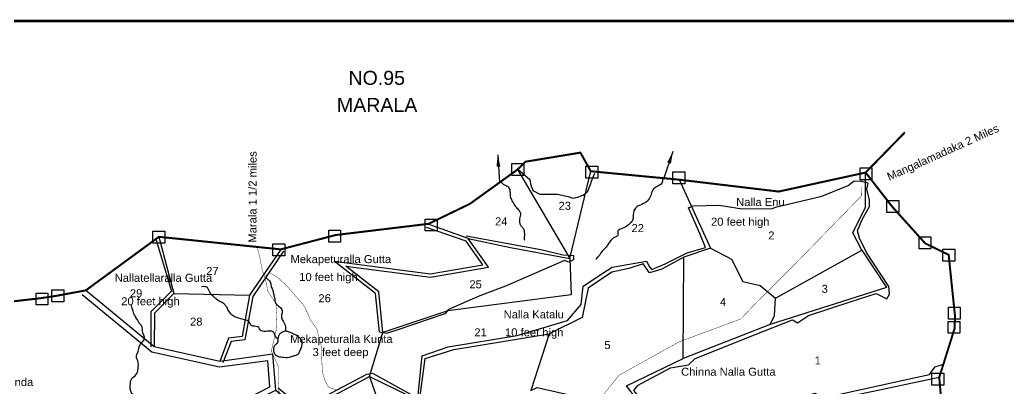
# Model space of a CAD drawing. Header units: feet. Extents: x 814082 to 825211, y 1573861 to 1581762.
# Drawn here: x 815332 to 817803, y 1580842 to 1581762 of the extents above; entities that cross this region are included whole.
import ezdxf
from ezdxf.enums import TextEntityAlignment as Align

# ---------------------------------------------------------------- set-up
doc = ezdxf.new("R2010")
doc.units = ezdxf.units.FT
doc.header["$LTSCALE"] = 15
doc.header["$MEASUREMENT"] = 0
doc.linetypes.add('HIDDEN2', pattern=[0.1875, 0.125, -0.0625])
for name, color, linetype in [('HILL', 223, 'Continuous'), ('PAPER SIZE', 10, 'Continuous'), ('PLOT', 7, 'Continuous'), ('PLOT NO', 7, 'Continuous'), ('ROADS', 6, 'HIDDEN2'), ('TANKS-STREAM', 4, 'Continuous'), ('TEXT', 1, 'Continuous'), ('VILLAGE STONES', 240, 'Continuous')]:
    doc.layers.add(name, color=color, linetype=linetype)
doc.layers.add('VILLAGE BOUNDRY', color=5, linetype='HIDDEN2', lineweight=100)
doc.styles.get("Standard").update_dxf_attribs({"font": 'arial.ttf'})
doc.linetypes.add('DOTS', pattern='A,1e-06,-3,["●",Standard,S=3,R=0,X=-1.25,Y=-1.25],-3', length=6.000001)
doc.dimstyles.get("Standard").update_dxf_attribs({"dimtxt": 0.18, "dimasz": 0.18, "dimexe": 0.18, "dimexo": 0.0625, "dimgap": 0.09, "dimtad": 0, "dimtih": 1, "dimtoh": 1, "dimdec": 4, "dimzin": 0, "dimdsep": 46, "dimtxsty": 'Standard', "dimcen": 0.09, "dimadec": 0, "dimazin": 0, "dimtfac": 1, "dimtdec": 4, "dimtofl": 0, "dimtmove": 0, "dimatfit": 3, "dimfxl": 1, "dimtolj": 1, "dimtzin": 0, "dimarcsym": 0})

msp = doc.modelspace()

# ---------------------------------------------------------------- linework, layer by layer
at = {"layer": 'HILL', "lineweight": -2}
for points in [[(816577.6, 1581389.3), (816606.9, 1581363.5), (816608.7, 1581352.5), (816615.1, 1581335.3), (816632.2, 1581326.6), (816676.2, 1581326.8), (816702.7, 1581320.9), (816714.9, 1581316.6), (816726.3, 1581318.7), (816740.5, 1581323.6), (816751.9, 1581333.7), (816758.5, 1581350.4), (816761.7, 1581358.8), (816769.6, 1581378.8)], [(816327.7, 1580817.1), (816338.4, 1580922.5), (816402.9, 1580944.9), (816575.5, 1580973.2), (816701.2, 1581010.9), (816735.4, 1581050.9), (816740.5, 1581096.6), (816789.6, 1581128.9), (816813.1, 1581144.3), (816870.2, 1581154), (816884.7, 1581156.4), (816898.5, 1581158.8), (816906, 1581144.7), (816912.1, 1581138.4), (816945.2, 1581152.7), (817000.3, 1581179.9), (817046.3, 1581192.9), (817032.2, 1581228.3), (817003.8, 1581292.4), (817015.4, 1581297.5), (817080.8, 1581298.9), (817138.3, 1581289.9), (817213.7, 1581290.6), (817221.3, 1581294.4), (817337.1, 1581321.7), (817403.2, 1581348.4), (817417.6, 1581359.7), (817433.9, 1581358.8), (817433.9, 1581358.8), (817433.9, 1581358.8)], [(816876.6, 1580848.7), (816959, 1580893), (817003.8, 1580899.9), (817020.7, 1580916.3), (817189.5, 1580983.2), (817263.8, 1581012.6), (817276.1, 1581005.3), (817303.5, 1581023.2), (817410.5, 1581058.3), (817472.5, 1581078.7), (817499.7, 1581064.7), (817505.8, 1581076.6), (817504.6, 1581095.6), (817448.9, 1581180.5), (817431.2, 1581216.2), (817425.9, 1581235.2), (817437.6, 1581263), (817455.9, 1581295.4), (817455.9, 1581311.5), (817449.8, 1581339.3), (817452.5, 1581353.6), (817433.9, 1581358.8)], [(816231.4, 1580982.2), (816231.4, 1580982.2), (816221.9, 1581078.1), (816118.2, 1581159.3), (816358.4, 1581127.3), (816489.9, 1581150.3), (816447.9, 1581208.7), (816373.4, 1581235.1), (816349.2, 1581243.6)], [(815671.7, 1581217.8), (815711.6, 1581084.4), (815711.6, 1581084.4)], [(816448.3, 1581222.3), (816635.1, 1581188.5), (816690.9, 1581175.4), (816716.8, 1581173.3), (816716, 1581162.1), (816705.1, 1581156.7), (816694.3, 1581160.7), (816546.5, 1581097.1), (816482, 1581072.8), (816404.3, 1581038.4), (816395.1, 1581027.6), (816277.2, 1580988), (816248.7, 1580978.5), (816231.4, 1580982.2)], [(815991.7, 1581183.8), (815914.6, 1581070.7), (815895.2, 1580963), (815860.4, 1580958.8), (815840.1, 1580905.4)], [(814918.6, 1580592.6), (815034.9, 1580628.3), (815154.9, 1580645.5), (815258.1, 1580688.9), (815314.4, 1580669.6), (815460.1, 1580706.9), (815491.2, 1580726.4), (815541.8, 1580729.2), (815584.7, 1580758.7), (815643.9, 1580764.1), (815671.4, 1580784.7), (815766.1, 1580797.6), (815893.4, 1580813.3), (815925, 1580829), (815957.8, 1580845.2), (815952.5, 1580910.7), (815831.5, 1580894.1), (815662.1, 1580931.8), (815488.3, 1581075.3)], [(816876.6, 1580848.7), (816866.1, 1580836), (816914.1, 1580779.7), (816933.1, 1580734.9), (816945.2, 1580716.7), (816958, 1580711.8), (816973.3, 1580708.9), (817261.3, 1580797.1), (817283.2, 1580803.8), (817299.3, 1580822.4), (817319.8, 1580829.2), (817340.4, 1580818), (817424, 1580836.2), (817571.6, 1580868.3), (817605.9, 1580875.9), (817611.9, 1580884.3), (817620, 1580895.7), (817640.8, 1580901.6)], [(815977.9, 1580843.2), (816001.6, 1580823.4), (816047, 1580822.9), (816048.6, 1580796.6), (816125.8, 1580837.8), (816199.9, 1580877), (816215.2, 1580879.2)], [(816215.5, 1580879), (816316.5, 1580823.3)]]:
    msp.add_lwpolyline(points, dxfattribs=at)
at = {"layer": 'PAPER SIZE', "color": 5, "const_width": 6.52}
msp.add_lwpolyline([(814085.3, 1581758.7), (825207.7, 1581758.7), (825207.7, 1573863.9), (814085.3, 1573863.9)], close=True, dxfattribs=at)
at = {"layer": 'PLOT', "lineweight": -2}
for points in [[(816576.2, 1581387.8), (816707.3, 1581165.9), (816759.6, 1581383.7)], [(817058.6, 1581191.8), (817111.2, 1581164.4), (817139.8, 1581108.6), (817182.8, 1581098.7), (817221.4, 1581066.6), (817437, 1581186.6), (817414.5, 1581230.2), (817446, 1581294.1), (817446.6, 1581380.5)], [(816980.3, 1581362.7), (817058.6, 1581191.8), (816992.2, 1581168.8)], [(815972.6, 1580836.8), (815998.6, 1580815.2), (816039.2, 1580814.8), (816041.1, 1580783.3), (816129.7, 1580830.5), (816206.9, 1580871.3), (816239.7, 1580981.4), (816229.8, 1581082.4), (816147.1, 1581147.1), (816358.6, 1581119), (816504.3, 1581144.4), (816453.1, 1581215.6), (816376.1, 1581242.9), (816351.9, 1581251.4)], [(815680.2, 1581220), (815717.7, 1581078.3), (815906.5, 1581074)], [(816453.1, 1581215.6), (816559.3, 1581193.4), (816707.3, 1581165.9), (816710.7, 1581075.1), (816402.4, 1581034.8), (816239.7, 1580981.4)], [(815984.7, 1581188.6), (815906.5, 1581074), (815887.9, 1580970.8), (815854.2, 1580966.7), (815832.1, 1580908.5)], [(817437, 1581186.6), (817499.1, 1581093), (817207.8, 1581001.2), (817218.4, 1581023.9), (817221.4, 1581066.6)], [(816206.9, 1580871.3), (816331.7, 1580810.6), (816345.7, 1580915.9), (816417.4, 1580938.8), (816655.7, 1580977.3), (816610.1, 1580836), (816625.4, 1580843.7), (816753.8, 1580814.6), (816900.6, 1580781.3), (816848.8, 1580847.7), (816990.3, 1580916.4), (816992.2, 1581168.8), (816937.1, 1581139.6), (816906.2, 1581129.8), (816890.6, 1581152.8), (816855.1, 1581140.6), (816812.4, 1581131.8), (816773.7, 1581105.8), (816753, 1581091.9), (816738, 1581018.1), (816655.7, 1580977.3)], [(814922.7, 1580579), (815038, 1580614.4), (815158.7, 1580631.8), (815258.6, 1580673.8), (815313.8, 1580654.9), (815465.8, 1580693.8), (815495.6, 1580712.5), (815546.5, 1580715.3), (815589.6, 1580744.9), (815649.2, 1580750.4), (815677, 1580771.2), (815768, 1580783.6), (815897.6, 1580799.6), (815931.3, 1580816.3), (815972.6, 1580836.8), (815965.3, 1580926.7), (815832.1, 1580908.5), (815668.5, 1580944.9), (815497.3, 1581086.2)], [(815711.6, 1581084.4), (815660.2, 1581033), (815659.9, 1580944.9)], [(815717.7, 1581078.3), (815668.8, 1581029.4), (815668.5, 1580944.9)], [(817207.8, 1581001.2), (816990.3, 1580916.4)], [(816206.9, 1580871.3), (816239.2, 1580776.7), (816267.3, 1580638.2)], [(816900.6, 1580781.3), (816945.9, 1580692), (817312.2, 1580801.7), (817630.6, 1580869.2)]]:
    msp.add_lwpolyline(points, dxfattribs=at)
at = {"layer": 'ROADS', "linetype": 'DOTS', "lineweight": -2, "ltscale": 0.15, "const_width": 1}
for points in [[(817436.2, 1581344.7), (817435.7, 1581321.7), (817342.4, 1581226.1), (817253.6, 1581135), (817174.2, 1581056.3), (817134.4, 1581014.8), (816980.4, 1580957.7), (816830.1, 1580874.3), (816777.8, 1580809.1)], [(815925.5, 1581194.7), (815932.2, 1581169.2), (815938.2, 1581138.5), (815949.1, 1581102.9), (815951.7, 1581085.3), (815972.7, 1581052.6), (815975, 1581025.1), (815973.3, 1580987.3), (815961.1, 1580934.7), (815978.3, 1580897.3), (815978.3, 1580857.2), (815980.6, 1580830.2), (815972.5, 1580792.9), (815959.4, 1580745.6), (815960.6, 1580691.8), (815974.6, 1580609.3), (815980.2, 1580536.5), (815994.8, 1580507.3), (816001.4, 1580505.8), (816009.9, 1580473.3), (816009.9, 1580452.1), (816010, 1580403.4)], [(815955.9, 1581131.3), (815979.4, 1581116.5), (816000.7, 1581096.6), (816017.1, 1581077.6), (816044.7, 1581045.3), (816059.4, 1581011.3), (816074.9, 1580990), (816087.4, 1580941.7), (816087, 1580917.5), (816088.7, 1580883.3), (816095.9, 1580859), (816104.7, 1580843.6), (816125.3, 1580837.5)]]:
    msp.add_lwpolyline(points, dxfattribs=at)
at = {"layer": 'TANKS-STREAM', "lineweight": -2}
for points in [[(816534.5, 1581357.8), (816541.7, 1581350.8), (816551.2, 1581346.3), (816554.6, 1581342.5), (816556.9, 1581337.9), (816557.7, 1581328), (816558.8, 1581318.5), (816564.2, 1581307.4), (816573.3, 1581293.7), (816580.6, 1581285.3), (816584, 1581278.1), (816581.7, 1581264.5), (816584, 1581249.3), (816585.9, 1581246.6), (816591.3, 1581239.8), (816593.5, 1581222.6), (816593.5, 1581211.6)], [(816938.8, 1581366.8), (816938.2, 1581356.5), (816935.3, 1581351.5), (816923.7, 1581344.9), (816914.7, 1581337.7), (816911.7, 1581329.5), (816906.4, 1581316.8), (816895.3, 1581304.9), (816878.4, 1581297.3), (816869.4, 1581288.8), (816865.6, 1581269.8), (816865.1, 1581264), (816861.7, 1581257.9), (816835.7, 1581239.8), (816826.9, 1581234), (816827.1, 1581222.9), (816820.2, 1581219.5), (816816.4, 1581217.3), (816803.7, 1581203), (816798.1, 1581194.4), (816784.8, 1581180.3), (816780.7, 1581173.4), (816775.6, 1581168.2), (816772.5, 1581162.8)], [(815948.7, 1581124.7), (815948.3, 1581118.3), (815954.4, 1581112.2), (815959.7, 1581102.8), (815960.4, 1581096.3), (815963.4, 1581090.7), (815964.6, 1581086.5), (815969.5, 1581064.9), (815973.7, 1581051.3), (815979.4, 1581047.2), (815987.3, 1581038.8), (815987.3, 1581027.5), (815986.2, 1581019.2), (815990.7, 1581009), (815996.4, 1580996.2), (815996.7, 1580984.2)], [(815977.1, 1580966.1), (815977.6, 1580960.2), (815977.5, 1580958.4), (815975.1, 1580953.9), (815971.2, 1580950.5), (815967.2, 1580944.5), (815966.7, 1580941), (815966.5, 1580934.3), (815970.1, 1580927.2), (815973.8, 1580923.3), (815988.7, 1580919.8), (816004.5, 1580919.2), (816014.1, 1580922.3), (816022.8, 1580924.5), (816029.5, 1580928.4), (816032.2, 1580934.1), (816038.3, 1580958.1), (816023.3, 1580974.2), (816010.6, 1580979.8), (816001.3, 1580983.4), (815998.1, 1580984.1), (815986.5, 1580980.6), (815980.7, 1580975.6), (815978.8, 1580971.5), (815977.1, 1580966.1), (815969.3, 1580976.9), (815968.4, 1580979.4), (815965.7, 1580982.4), (815951.1, 1580984.4), (815935.7, 1580985.6), (815927.4, 1580995.2), (815911.3, 1580998.4), (815906.6, 1581006.3), (815898.2, 1581011.6), (815879.5, 1581016.6), (815859.5, 1581028), (815855.8, 1581033.5), (815849.6, 1581044.1), (815844.7, 1581050.8), (815837.3, 1581056), (815828.2, 1581060.9), (815823.9, 1581064), (815819.8, 1581067.9), (815808.2, 1581079.7), (815801.2, 1581093.1), (815786.2, 1581095.3)], [(815703.8, 1580650.3), (815690.5, 1580658.7), (815683.6, 1580676.8), (815682, 1580693.4), (815683.3, 1580700.3), (815684.6, 1580705), (815685.2, 1580710.2), (815686.4, 1580712.3), (815679.2, 1580732.1), (815677.1, 1580742.1), (815675, 1580747.3), (815670.4, 1580755), (815663.1, 1580760.8), (815659.6, 1580765.1), (815657.5, 1580770.5), (815648, 1580791.8), (815639.1, 1580798.2), (815633.5, 1580806), (815632.4, 1580810.5), (815617, 1580825.2), (815609.7, 1580834.8), (815609, 1580854.1), (815610.4, 1580863), (815622.8, 1580875.4), (815628, 1580890.2), (815627.3, 1580910.2), (815624.2, 1580924.3), (815626, 1580927.6), (815633.9, 1580952), (815644.4, 1580964.8), (815639, 1580985.4), (815638.7, 1580993.3), (815631.1, 1581004.7), (815626.6, 1581012.3), (815620.8, 1581021.6), (815611.9, 1581048.6)]]:
    msp.add_spline(points, degree=3, dxfattribs=at)
at = {"layer": 'VILLAGE BOUNDRY', "lineweight": -2, "ltscale": 25, "const_width": 5}
for points in [[(817446.6, 1581380.5), (817544.5, 1581480.7)], [(815264.6, 1581053), (815385.6, 1581066.8), (815427.7, 1581073.3), (815497.3, 1581086.2), (815680.2, 1581220), (815984.7, 1581188.6), (816122.3, 1581224.5), (816354, 1581252.4), (816457.6, 1581302.4), (816576.2, 1581387.8), (816596.6, 1581407.6), (816733.7, 1581430.2), (816759.6, 1581383.7), (816980.3, 1581362.7), (817229.2, 1581333), (817446.6, 1581380.5), (817512.8, 1581295.4), (817595.5, 1581203.6), (817654.1, 1581175), (817670, 1581021.1), (817668.8, 1580990.7), (817630.6, 1580869.2), (817638.3, 1580779.6)]]:
    msp.add_lwpolyline(points, dxfattribs=at)
at = {"layer": 'VILLAGE STONES', "lineweight": -2}
for points in [[(816562.6, 1581402.8), (816592.2, 1581402.8), (816592.2, 1581372.9), (816562.6, 1581372.9)], [(816747.2, 1581396.2), (816776.8, 1581396.2), (816776.8, 1581366.4), (816747.2, 1581366.4)], [(816965, 1581382.4), (816994.5, 1581382.4), (816994.5, 1581352.6), (816965, 1581352.6)], [(817432.5, 1581392), (817462.1, 1581392), (817462.1, 1581362.2), (817432.5, 1581362.2)], [(817499.7, 1581310.3), (817529.3, 1581310.3), (817529.3, 1581280.5), (817499.7, 1581280.5)], [(816345.8, 1581264.4), (816375.4, 1581264.4), (816375.4, 1581234.6), (816345.8, 1581234.6)], [(815665, 1581234.2), (815694.6, 1581234.2), (815694.6, 1581204.4), (815665, 1581204.4)], [(816104.5, 1581236.3), (816134.1, 1581236.3), (816134.1, 1581206.4), (816104.5, 1581206.4)], [(817580.1, 1581220.2), (817609.7, 1581220.2), (817609.7, 1581190.3), (817580.1, 1581190.3)], [(815965.1, 1581202.5), (815994.6, 1581202.5), (815994.6, 1581172.7), (815965.1, 1581172.7)], [(817639.6, 1581189.3), (817669.1, 1581189.3), (817669.1, 1581159.5), (817639.6, 1581159.5)], [(815373.4, 1581079.6), (815402.9, 1581079.6), (815402.9, 1581049.8), (815373.4, 1581049.8)], [(815412.9, 1581087.6), (815442.4, 1581087.6), (815442.4, 1581057.8), (815412.9, 1581057.8)], [(817653.5, 1581044.4), (817683, 1581044.4), (817683, 1581014.5), (817653.5, 1581014.5)], [(817652.7, 1581008.9), (817682.2, 1581008.9), (817682.2, 1580979), (817652.7, 1580979)], [(817612.4, 1580879.5), (817642, 1580879.5), (817642, 1580849.6), (817612.4, 1580849.6)]]:
    msp.add_lwpolyline(points, close=True, dxfattribs=at)

# ---------------------------------------------------------------- texts
at = {"layer": 'PLOT NO', "lineweight": -2}
for s, rotation, p in [('Mangalamadaka 2 Miles ', 24.1989, (817505.6, 1581359.7)), ('Marala 1 1/2 miles ', 89.8838, (815923.9, 1581205.4))]:
    msp.add_text(s, height=20, rotation=rotation, dxfattribs=at).set_placement(p)
for s, p in [('23', (816694.5, 1581297.5)), ('24', (816535.8, 1581258.5)), ('22', (816876.9, 1581241.8)), ('2', (817210.9, 1581223.4)), ('27', (815813.9, 1581134.7)), ('25', (816471.7, 1581101.4)), ('29', (815623.1, 1581079)), ('3', (817344.3, 1581090.2)), ('26', (816094.4, 1581066.6)), ('4', (817090.1, 1581057.3)), ('28', (815773.5, 1581008.1)), ('21', (816484.1, 1580981.4)), ('5', (816801.2, 1580949.7)), ('1', (817327, 1580911.2))]:
    msp.add_text(s, height=20, dxfattribs=at).set_placement(p, align=Align.MIDDLE_CENTER)
for s, p in [('Nalla Enu', (817123, 1581296.8)), ('20 feet high', (817060.2, 1581247.7)), ('Mekapeturalla Gutta ', (816009.1, 1581154.3)), ('10 feet high', (816030.9, 1581109.6)), ('Nallatellaralla Gutta', (815569.6, 1581107.6)), ('20 feet high', (815586, 1581049.1)), ('Nalla Katalu', (816541.8, 1581016.3)), ('10 feet high', (816545.2, 1580971.4)), ('Mekapeturalla Kunta', (816008.1, 1580954.8)), ('3 feet deep', (816064.2, 1580922.2)), ('Chinna Nalla Gutta', (816985.4, 1580873.1)), ('Pedda Nalla Konda', (815125.5, 1580847.3))]:
    msp.add_text(s, height=20, dxfattribs=at).set_placement(p)
at = {"layer": 'TEXT', "lineweight": -2}
for s, p in [('NO.95', (816153.9, 1581599.4)), ('MARALA', (816125, 1581531.7))]:
    msp.add_text(s, height=35, dxfattribs=at).set_placement(p)

# ---------------------------------------------------------------- leaders
at = {"layer": 'PLOT NO', "color": 5, "lineweight": -2}
for points in [[(816964.9, 1581432.8), (816942.4, 1581366.5)], [(816527, 1581425.1), (816531.3, 1581355.2)]]:
    msp.add_leader(points, dimstyle='Standard', override={"dimasz": 30, "dimgap": 0.09, "dimtad": 0, "dimzin": 2}, dxfattribs=at)

doc.saveas('drawing.dxf')
